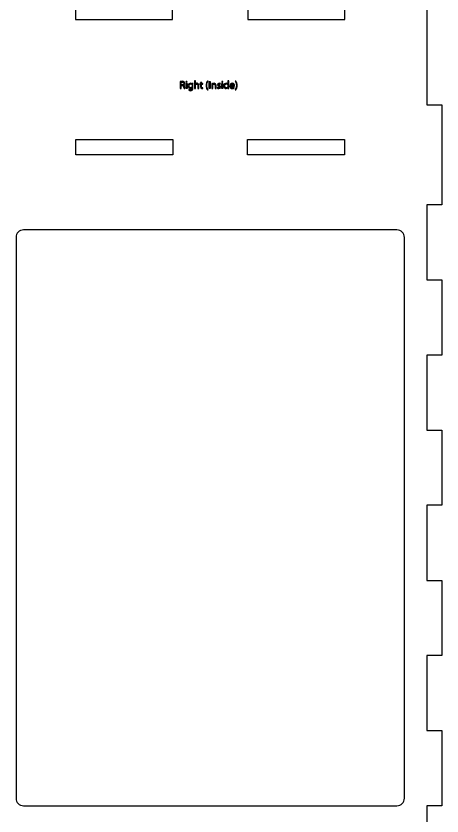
# Model space of a CAD drawing. Extents: x -743 to 1142, y -1188 to 1589.
# Drawn here: x 660 to 1142, y -718 to 188 of the extents above; entities that cross this region are included whole.
import ezdxf

# ---------------------------------------------------------------- set-up
doc = ezdxf.new("R2010")
doc.units = 0
doc.header["$MEASUREMENT"] = 0
doc.layers.add('LAYER_1', color=7, linetype='CONTINUOUS')

# ---------------------------------------------------------------- blocks, each defined once
blk = doc.blocks.new('BLOCK_5')
at = {"layer": 'LAYER_1', "color": 7}
for points in [[(727.45, 200.5), (727.45, 183.49), (837.29, 183.49), (837.29, 200.5)], [(922.33, 200.5), (922.33, 183.49), (1032.18, 183.49), (1032.18, 200.5)], [(1125.01, 200.5), (1125.01, 87.11), (1142.02, 87.11), (1142.02, -26.27), (1125.01, -26.27), (1125.01, -111.31), (1142.02, -111.31), (1142.02, -196.35), (1125.01, -196.35), (1125.01, -281.39), (1142.02, -281.39), (1142.02, -366.43), (1125.01, -366.43), (1125.01, -451.47), (1142.02, -451.47), (1142.02, -536.51), (1125.01, -536.51), (1125.01, -621.55), (1142.02, -621.55), (1142.02, -706.59), (1125.01, -706.59), (1125.01, -791.63)]]:
    blk.add_lwpolyline(points, dxfattribs=at)
blk = doc.blocks.new('BLOCK_11')
at = {"layer": 'LAYER_1'}
h = blk.add_hatch(color=1, dxfattribs=at)
h.dxf.hatch_style = 2
edge = h.paths.add_edge_path()
edge.add_spline(control_points=[(846.02, 113.49), (846.55, 113.58), (847.31, 113.66), (848.02, 113.66), (849.14, 113.66), (849.87, 113.44), (850.36, 113), (850.76, 112.64), (851, 112.09), (851, 111.45), (851, 110.39), (850.32, 109.69), (849.48, 109.4), (849.48, 109.4), (849.48, 109.36), (849.48, 109.36), (850.1, 109.15), (850.47, 108.57), (850.66, 107.73), (850.92, 106.61), (851.12, 105.83), (851.28, 105.51), (851.28, 105.51), (850.21, 105.51), (850.21, 105.51), (850.07, 105.75), (849.89, 106.44), (849.68, 107.44), (849.44, 108.56), (848.99, 108.98), (848.05, 109.02), (848.05, 109.02), (847.06, 109.02), (847.06, 109.02), (847.06, 109.02), (847.06, 105.51), (847.06, 105.51), (847.06, 105.51), (846.02, 105.51), (846.02, 105.51), (846.02, 105.51), (846.02, 113.49), (846.02, 113.49)], knot_values=[0, 0, 0, 0, 1, 1, 1, 2, 2, 2, 3, 3, 3, 4, 4, 4, 5, 5, 5, 6, 6, 6, 7, 7, 7, 8, 8, 8, 9, 9, 9, 10, 10, 10, 11, 11, 11, 12, 12, 12, 13, 13, 13, 14, 14, 14, 14], degree=3, periodic=1)
edge = h.paths.add_edge_path()
edge.add_spline(control_points=[(847.06, 109.81), (847.06, 109.81), (848.13, 109.81), (848.13, 109.81), (849.25, 109.81), (849.95, 110.42), (849.95, 111.34), (849.95, 112.39), (849.2, 112.84), (848.09, 112.84), (847.59, 112.84), (847.24, 112.81), (847.06, 112.76), (847.06, 112.76), (847.06, 109.81), (847.06, 109.81)], knot_values=[0, 0, 0, 0, 1, 1, 1, 2, 2, 2, 3, 3, 3, 4, 4, 4, 5, 5, 5, 5], degree=3, periodic=1)
h = blk.add_hatch(color=1, dxfattribs=at)
h.dxf.hatch_style = 2
edge = h.paths.add_edge_path()
edge.add_spline(control_points=[(853.73, 112.95), (853.73, 112.59), (853.48, 112.3), (853.06, 112.3), (852.68, 112.3), (852.43, 112.59), (852.43, 112.95), (852.43, 113.31), (852.69, 113.61), (853.09, 113.61), (853.47, 113.61), (853.73, 113.32), (853.73, 112.95)], knot_values=[0, 0, 0, 0, 1, 1, 1, 2, 2, 2, 3, 3, 3, 4, 4, 4, 4], degree=3, periodic=1)
h.paths.add_polyline_path([(852.56, 105.51), (852.56, 111.32), (853.61, 111.32), (853.61, 105.51)])
h = blk.add_hatch(color=1, dxfattribs=at)
h.dxf.hatch_style = 2
edge = h.paths.add_edge_path()
edge.add_spline(control_points=[(860.33, 106.37), (860.33, 105.02), (860.06, 104.22), (859.5, 103.7), (858.93, 103.19), (858.11, 103.01), (857.38, 103.01), (856.69, 103.01), (855.92, 103.17), (855.45, 103.49), (855.45, 103.49), (855.71, 104.3), (855.71, 104.3), (856.1, 104.05), (856.7, 103.83), (857.42, 103.83), (858.5, 103.83), (859.29, 104.4), (859.29, 105.87), (859.29, 105.87), (859.29, 106.51), (859.29, 106.51), (859.29, 106.51), (859.26, 106.51), (859.26, 106.51), (858.95, 105.97), (858.32, 105.54), (857.42, 105.54), (855.98, 105.54), (854.95, 106.76), (854.95, 108.37), (854.95, 110.33), (856.23, 111.44), (857.57, 111.44), (858.58, 111.44), (859.12, 110.92), (859.38, 110.44), (859.38, 110.44), (859.41, 110.44), (859.41, 110.44), (859.41, 110.44), (859.44, 111.32), (859.44, 111.32), (859.44, 111.32), (860.38, 111.32), (860.38, 111.32), (860.34, 110.91), (860.33, 110.43), (860.33, 109.74), (860.33, 109.74), (860.33, 106.37), (860.33, 106.37)], knot_values=[0, 0, 0, 0, 1, 1, 1, 2, 2, 2, 3, 3, 3, 4, 4, 4, 5, 5, 5, 6, 6, 6, 7, 7, 7, 8, 8, 8, 9, 9, 9, 10, 10, 10, 11, 11, 11, 12, 12, 12, 13, 13, 13, 14, 14, 14, 15, 15, 15, 16, 16, 16, 17, 17, 17, 17], degree=3, periodic=1)
edge = h.paths.add_edge_path()
edge.add_spline(control_points=[(859.28, 109.03), (859.28, 109.21), (859.26, 109.36), (859.22, 109.5), (859.03, 110.12), (858.52, 110.62), (857.74, 110.62), (856.73, 110.62), (856.01, 109.77), (856.01, 108.43), (856.01, 107.29), (856.6, 106.34), (857.73, 106.34), (858.39, 106.34), (858.98, 106.75), (859.19, 107.42), (859.25, 107.6), (859.28, 107.8), (859.28, 107.98), (859.28, 107.98), (859.28, 109.03), (859.28, 109.03)], knot_values=[0, 0, 0, 0, 1, 1, 1, 2, 2, 2, 3, 3, 3, 4, 4, 4, 5, 5, 5, 6, 6, 6, 7, 7, 7, 7], degree=3, periodic=1)
h = blk.add_hatch(color=1, dxfattribs=at)
h.dxf.hatch_style = 2
edge = h.paths.add_edge_path()
edge.add_spline(control_points=[(862.07, 114.03), (862.07, 114.03), (863.13, 114.03), (863.13, 114.03), (863.13, 114.03), (863.13, 110.39), (863.13, 110.39), (863.13, 110.39), (863.15, 110.39), (863.15, 110.39), (863.32, 110.7), (863.59, 110.97), (863.91, 111.15), (864.22, 111.33), (864.59, 111.44), (864.99, 111.44), (865.77, 111.44), (867.02, 110.96), (867.02, 108.97), (867.02, 108.97), (867.02, 105.51), (867.02, 105.51), (867.02, 105.51), (865.96, 105.51), (865.96, 105.51), (865.96, 105.51), (865.96, 108.85), (865.96, 108.85), (865.96, 109.78), (865.61, 110.56), (864.62, 110.56), (863.93, 110.56), (863.41, 110.08), (863.2, 109.52), (863.14, 109.36), (863.13, 109.21), (863.13, 109.02), (863.13, 109.02), (863.13, 105.51), (863.13, 105.51), (863.13, 105.51), (862.07, 105.51), (862.07, 105.51), (862.07, 105.51), (862.07, 114.03), (862.07, 114.03)], knot_values=[0, 0, 0, 0, 1, 1, 1, 2, 2, 2, 3, 3, 3, 4, 4, 4, 5, 5, 5, 6, 6, 6, 7, 7, 7, 8, 8, 8, 9, 9, 9, 10, 10, 10, 11, 11, 11, 12, 12, 12, 13, 13, 13, 14, 14, 14, 15, 15, 15, 15], degree=3, periodic=1)
h = blk.add_hatch(color=1, dxfattribs=at)
h.dxf.hatch_style = 2
edge = h.paths.add_edge_path()
edge.add_spline(control_points=[(869.96, 112.71), (869.96, 112.71), (869.96, 111.32), (869.96, 111.32), (869.96, 111.32), (871.47, 111.32), (871.47, 111.32), (871.47, 111.32), (871.47, 110.51), (871.47, 110.51), (871.47, 110.51), (869.96, 110.51), (869.96, 110.51), (869.96, 110.51), (869.96, 107.38), (869.96, 107.38), (869.96, 106.67), (870.16, 106.26), (870.75, 106.26), (871.04, 106.26), (871.21, 106.28), (871.36, 106.33), (871.36, 106.33), (871.41, 105.53), (871.41, 105.53), (871.21, 105.45), (870.88, 105.38), (870.47, 105.38), (869.98, 105.38), (869.59, 105.55), (869.33, 105.83), (869.05, 106.15), (868.93, 106.67), (868.93, 107.35), (868.93, 107.35), (868.93, 110.51), (868.93, 110.51), (868.93, 110.51), (868.03, 110.51), (868.03, 110.51), (868.03, 110.51), (868.03, 111.32), (868.03, 111.32), (868.03, 111.32), (868.93, 111.32), (868.93, 111.32), (868.93, 111.32), (868.93, 112.4), (868.93, 112.4), (868.93, 112.4), (869.96, 112.71), (869.96, 112.71)], knot_values=[0, 0, 0, 0, 1, 1, 1, 2, 2, 2, 3, 3, 3, 4, 4, 4, 5, 5, 5, 6, 6, 6, 7, 7, 7, 8, 8, 8, 9, 9, 9, 10, 10, 10, 11, 11, 11, 12, 12, 12, 13, 13, 13, 14, 14, 14, 15, 15, 15, 16, 16, 16, 17, 17, 17, 17], degree=3, periodic=1)
h = blk.add_hatch(color=1, dxfattribs=at)
h.dxf.hatch_style = 2
edge = h.paths.add_edge_path()
edge.add_spline(control_points=[(877.48, 113.84), (876.61, 112.65), (875.98, 111.1), (875.98, 108.92), (875.98, 106.79), (876.64, 105.26), (877.48, 104.06), (877.48, 104.06), (876.67, 104.06), (876.67, 104.06), (875.91, 105.06), (875.09, 106.59), (875.09, 108.93), (875.11, 111.28), (875.91, 112.83), (876.67, 113.84), (876.67, 113.84), (877.48, 113.84), (877.48, 113.84)], knot_values=[0, 0, 0, 0, 1, 1, 1, 2, 2, 2, 3, 3, 3, 4, 4, 4, 5, 5, 5, 6, 6, 6, 6], degree=3, periodic=1)
h = blk.add_hatch(color=1, dxfattribs=at)
h.dxf.hatch_style = 2
h.paths.add_polyline_path([(879.69, 113.6), (879.69, 105.51), (878.63, 105.51), (878.63, 113.6)])
h = blk.add_hatch(color=1, dxfattribs=at)
h.dxf.hatch_style = 2
edge = h.paths.add_edge_path()
edge.add_spline(control_points=[(881.6, 109.75), (881.6, 110.36), (881.59, 110.84), (881.55, 111.32), (881.55, 111.32), (882.49, 111.32), (882.49, 111.32), (882.49, 111.32), (882.55, 110.36), (882.55, 110.36), (882.55, 110.36), (882.57, 110.36), (882.57, 110.36), (882.86, 110.9), (883.53, 111.44), (884.49, 111.44), (885.29, 111.44), (886.54, 110.96), (886.54, 108.97), (886.54, 108.97), (886.54, 105.51), (886.54, 105.51), (886.54, 105.51), (885.48, 105.51), (885.48, 105.51), (885.48, 105.51), (885.48, 108.86), (885.48, 108.86), (885.48, 109.79), (885.14, 110.58), (884.14, 110.58), (883.46, 110.58), (882.92, 110.08), (882.73, 109.5), (882.68, 109.36), (882.65, 109.18), (882.65, 109), (882.65, 109), (882.65, 105.51), (882.65, 105.51), (882.65, 105.51), (881.6, 105.51), (881.6, 105.51), (881.6, 105.51), (881.6, 109.75), (881.6, 109.75)], knot_values=[0, 0, 0, 0, 1, 1, 1, 2, 2, 2, 3, 3, 3, 4, 4, 4, 5, 5, 5, 6, 6, 6, 7, 7, 7, 8, 8, 8, 9, 9, 9, 10, 10, 10, 11, 11, 11, 12, 12, 12, 13, 13, 13, 14, 14, 14, 15, 15, 15, 15], degree=3, periodic=1)
h = blk.add_hatch(color=1, dxfattribs=at)
h.dxf.hatch_style = 2
edge = h.paths.add_edge_path()
edge.add_spline(control_points=[(888.11, 106.58), (888.44, 106.39), (888.99, 106.17), (889.52, 106.17), (890.27, 106.17), (890.63, 106.54), (890.63, 107.04), (890.63, 107.54), (890.33, 107.8), (889.57, 108.09), (888.51, 108.48), (888.02, 109.04), (888.02, 109.74), (888.02, 110.67), (888.79, 111.44), (890.02, 111.44), (890.61, 111.44), (891.12, 111.28), (891.44, 111.08), (891.44, 111.08), (891.18, 110.31), (891.18, 110.31), (890.96, 110.46), (890.54, 110.66), (890, 110.66), (889.37, 110.66), (889.04, 110.3), (889.04, 109.87), (889.04, 109.39), (889.37, 109.17), (890.13, 108.87), (891.12, 108.5), (891.65, 108), (891.65, 107.13), (891.65, 106.1), (890.85, 105.38), (889.49, 105.38), (888.86, 105.38), (888.27, 105.55), (887.86, 105.79), (887.86, 105.79), (888.11, 106.58), (888.11, 106.58)], knot_values=[0, 0, 0, 0, 1, 1, 1, 2, 2, 2, 3, 3, 3, 4, 4, 4, 5, 5, 5, 6, 6, 6, 7, 7, 7, 8, 8, 8, 9, 9, 9, 10, 10, 10, 11, 11, 11, 12, 12, 12, 13, 13, 13, 14, 14, 14, 14], degree=3, periodic=1)
h = blk.add_hatch(color=1, dxfattribs=at)
h.dxf.hatch_style = 2
edge = h.paths.add_edge_path()
edge.add_spline(control_points=[(894.19, 112.95), (894.19, 112.59), (893.93, 112.3), (893.51, 112.3), (893.13, 112.3), (892.88, 112.59), (892.88, 112.95), (892.88, 113.31), (893.14, 113.61), (893.54, 113.61), (893.92, 113.61), (894.19, 113.32), (894.19, 112.95)], knot_values=[0, 0, 0, 0, 1, 1, 1, 2, 2, 2, 3, 3, 3, 4, 4, 4, 4], degree=3, periodic=1)
h.paths.add_polyline_path([(893.01, 105.51), (893.01, 111.32), (894.07, 111.32), (894.07, 105.51)])
h = blk.add_hatch(color=1, dxfattribs=at)
h.dxf.hatch_style = 2
edge = h.paths.add_edge_path()
edge.add_spline(control_points=[(900.82, 114.03), (900.82, 114.03), (900.82, 107.01), (900.82, 107.01), (900.82, 106.5), (900.84, 105.91), (900.87, 105.51), (900.87, 105.51), (899.93, 105.51), (899.93, 105.51), (899.93, 105.51), (899.88, 106.52), (899.88, 106.52), (899.88, 106.52), (899.85, 106.52), (899.85, 106.52), (899.54, 105.87), (898.84, 105.38), (897.89, 105.38), (896.49, 105.38), (895.4, 106.57), (895.4, 108.33), (895.39, 110.26), (896.6, 111.44), (898, 111.44), (898.9, 111.44), (899.49, 111.02), (899.75, 110.56), (899.75, 110.56), (899.78, 110.56), (899.78, 110.56), (899.78, 110.56), (899.78, 114.03), (899.78, 114.03), (899.78, 114.03), (900.82, 114.03), (900.82, 114.03)], knot_values=[0, 0, 0, 0, 1, 1, 1, 2, 2, 2, 3, 3, 3, 4, 4, 4, 5, 5, 5, 6, 6, 6, 7, 7, 7, 8, 8, 8, 9, 9, 9, 10, 10, 10, 11, 11, 11, 12, 12, 12, 12], degree=3, periodic=1)
edge = h.paths.add_edge_path()
edge.add_spline(control_points=[(899.78, 108.96), (899.78, 109.09), (899.76, 109.27), (899.73, 109.4), (899.57, 110.06), (899, 110.61), (898.21, 110.61), (897.11, 110.61), (896.46, 109.65), (896.46, 108.38), (896.46, 107.21), (897.05, 106.23), (898.18, 106.23), (898.89, 106.23), (899.54, 106.71), (899.73, 107.49), (899.76, 107.64), (899.78, 107.78), (899.78, 107.95), (899.78, 107.95), (899.78, 108.96), (899.78, 108.96)], knot_values=[0, 0, 0, 0, 1, 1, 1, 2, 2, 2, 3, 3, 3, 4, 4, 4, 5, 5, 5, 6, 6, 6, 7, 7, 7, 7], degree=3, periodic=1)
h = blk.add_hatch(color=1, dxfattribs=at)
h.dxf.hatch_style = 2
edge = h.paths.add_edge_path()
edge.add_spline(control_points=[(903.17, 108.22), (903.2, 106.8), (904.1, 106.21), (905.16, 106.21), (905.92, 106.21), (906.39, 106.34), (906.77, 106.51), (906.77, 106.51), (906.96, 105.75), (906.96, 105.75), (906.59, 105.59), (905.94, 105.38), (905.02, 105.38), (903.23, 105.38), (902.17, 106.57), (902.17, 108.32), (902.17, 110.07), (903.2, 111.44), (904.89, 111.44), (906.8, 111.44), (907.29, 109.78), (907.29, 108.72), (907.29, 108.5), (907.28, 108.34), (907.25, 108.22), (907.25, 108.22), (903.17, 108.22), (903.17, 108.22)], knot_values=[0, 0, 0, 0, 1, 1, 1, 2, 2, 2, 3, 3, 3, 4, 4, 4, 5, 5, 5, 6, 6, 6, 7, 7, 7, 8, 8, 8, 9, 9, 9, 9], degree=3, periodic=1)
edge = h.paths.add_edge_path()
edge.add_spline(control_points=[(906.27, 108.98), (906.28, 109.64), (905.99, 110.68), (904.8, 110.68), (903.73, 110.68), (903.27, 109.71), (903.19, 108.98), (903.19, 108.98), (906.27, 108.98), (906.27, 108.98)], knot_values=[0, 0, 0, 0, 1, 1, 1, 2, 2, 2, 3, 3, 3, 3], degree=3, periodic=1)
h = blk.add_hatch(color=1, dxfattribs=at)
h.dxf.hatch_style = 2
edge = h.paths.add_edge_path()
edge.add_spline(control_points=[(907.96, 104.06), (908.8, 105.25), (909.46, 106.8), (909.46, 108.96), (909.46, 111.11), (908.81, 112.64), (907.96, 113.84), (907.96, 113.84), (908.78, 113.84), (908.78, 113.84), (909.53, 112.85), (910.35, 111.31), (910.35, 108.96), (910.34, 106.61), (909.53, 105.07), (908.78, 104.06), (908.78, 104.06), (907.96, 104.06), (907.96, 104.06)], knot_values=[0, 0, 0, 0, 1, 1, 1, 2, 2, 2, 3, 3, 3, 4, 4, 4, 5, 5, 5, 6, 6, 6, 6], degree=3, periodic=1)
for points in [[(852.56, 105.51), (852.56, 111.32), (853.61, 111.32), (853.61, 105.51), (852.56, 105.51)], [(879.69, 113.6), (879.69, 105.51), (878.63, 105.51), (878.63, 113.6), (879.69, 113.6)], [(893.01, 105.51), (893.01, 111.32), (894.07, 111.32), (894.07, 105.51), (893.01, 105.51)]]:
    blk.add_lwpolyline(points, dxfattribs=at)
for points, knots in [([(846.02, 113.49), (846.55, 113.58), (847.31, 113.66), (848.02, 113.66), (849.14, 113.66), (849.87, 113.44), (850.36, 113), (850.76, 112.64), (851, 112.09), (851, 111.45), (851, 110.39), (850.32, 109.69), (849.48, 109.4), (849.48, 109.4), (849.48, 109.36), (849.48, 109.36), (850.1, 109.15), (850.47, 108.57), (850.66, 107.73), (850.92, 106.61), (851.12, 105.83), (851.28, 105.51), (851.28, 105.51), (850.21, 105.51), (850.21, 105.51), (850.07, 105.75), (849.89, 106.44), (849.68, 107.44), (849.44, 108.56), (848.99, 108.98), (848.05, 109.02), (848.05, 109.02), (847.06, 109.02), (847.06, 109.02), (847.06, 109.02), (847.06, 105.51), (847.06, 105.51), (847.06, 105.51), (846.02, 105.51), (846.02, 105.51), (846.02, 105.51), (846.02, 113.49), (846.02, 113.49)], [0, 0, 0, 0, 1, 1, 1, 2, 2, 2, 3, 3, 3, 4, 4, 4, 5, 5, 5, 6, 6, 6, 7, 7, 7, 8, 8, 8, 9, 9, 9, 10, 10, 10, 11, 11, 11, 12, 12, 12, 13, 13, 13, 14, 14, 14, 14]), ([(847.06, 109.81), (847.06, 109.81), (848.13, 109.81), (848.13, 109.81), (849.25, 109.81), (849.95, 110.42), (849.95, 111.34), (849.95, 112.39), (849.2, 112.84), (848.09, 112.84), (847.59, 112.84), (847.24, 112.81), (847.06, 112.76), (847.06, 112.76), (847.06, 109.81), (847.06, 109.81)], [0, 0, 0, 0, 1, 1, 1, 2, 2, 2, 3, 3, 3, 4, 4, 4, 5, 5, 5, 5]), ([(853.73, 112.95), (853.73, 112.59), (853.48, 112.3), (853.06, 112.3), (852.68, 112.3), (852.43, 112.59), (852.43, 112.95), (852.43, 113.31), (852.69, 113.61), (853.09, 113.61), (853.47, 113.61), (853.73, 113.32), (853.73, 112.95)], [0, 0, 0, 0, 1, 1, 1, 2, 2, 2, 3, 3, 3, 4, 4, 4, 4]), ([(860.33, 106.37), (860.33, 105.02), (860.06, 104.22), (859.5, 103.7), (858.93, 103.19), (858.11, 103.01), (857.38, 103.01), (856.69, 103.01), (855.92, 103.17), (855.45, 103.49), (855.45, 103.49), (855.71, 104.3), (855.71, 104.3), (856.1, 104.05), (856.7, 103.83), (857.42, 103.83), (858.5, 103.83), (859.29, 104.4), (859.29, 105.87), (859.29, 105.87), (859.29, 106.51), (859.29, 106.51), (859.29, 106.51), (859.26, 106.51), (859.26, 106.51), (858.95, 105.97), (858.32, 105.54), (857.42, 105.54), (855.98, 105.54), (854.95, 106.76), (854.95, 108.37), (854.95, 110.33), (856.23, 111.44), (857.57, 111.44), (858.58, 111.44), (859.12, 110.92), (859.38, 110.44), (859.38, 110.44), (859.41, 110.44), (859.41, 110.44), (859.41, 110.44), (859.44, 111.32), (859.44, 111.32), (859.44, 111.32), (860.38, 111.32), (860.38, 111.32), (860.34, 110.91), (860.33, 110.43), (860.33, 109.74), (860.33, 109.74), (860.33, 106.37), (860.33, 106.37)], [0, 0, 0, 0, 1, 1, 1, 2, 2, 2, 3, 3, 3, 4, 4, 4, 5, 5, 5, 6, 6, 6, 7, 7, 7, 8, 8, 8, 9, 9, 9, 10, 10, 10, 11, 11, 11, 12, 12, 12, 13, 13, 13, 14, 14, 14, 15, 15, 15, 16, 16, 16, 17, 17, 17, 17]), ([(859.28, 109.03), (859.28, 109.21), (859.26, 109.36), (859.22, 109.5), (859.03, 110.12), (858.52, 110.62), (857.74, 110.62), (856.73, 110.62), (856.01, 109.77), (856.01, 108.43), (856.01, 107.29), (856.6, 106.34), (857.73, 106.34), (858.39, 106.34), (858.98, 106.75), (859.19, 107.42), (859.25, 107.6), (859.28, 107.8), (859.28, 107.98), (859.28, 107.98), (859.28, 109.03), (859.28, 109.03)], [0, 0, 0, 0, 1, 1, 1, 2, 2, 2, 3, 3, 3, 4, 4, 4, 5, 5, 5, 6, 6, 6, 7, 7, 7, 7]), ([(862.07, 114.03), (862.07, 114.03), (863.13, 114.03), (863.13, 114.03), (863.13, 114.03), (863.13, 110.39), (863.13, 110.39), (863.13, 110.39), (863.15, 110.39), (863.15, 110.39), (863.32, 110.7), (863.59, 110.97), (863.91, 111.15), (864.22, 111.33), (864.59, 111.44), (864.99, 111.44), (865.77, 111.44), (867.02, 110.96), (867.02, 108.97), (867.02, 108.97), (867.02, 105.51), (867.02, 105.51), (867.02, 105.51), (865.96, 105.51), (865.96, 105.51), (865.96, 105.51), (865.96, 108.85), (865.96, 108.85), (865.96, 109.78), (865.61, 110.56), (864.62, 110.56), (863.93, 110.56), (863.41, 110.08), (863.2, 109.52), (863.14, 109.36), (863.13, 109.21), (863.13, 109.02), (863.13, 109.02), (863.13, 105.51), (863.13, 105.51), (863.13, 105.51), (862.07, 105.51), (862.07, 105.51), (862.07, 105.51), (862.07, 114.03), (862.07, 114.03)], [0, 0, 0, 0, 1, 1, 1, 2, 2, 2, 3, 3, 3, 4, 4, 4, 5, 5, 5, 6, 6, 6, 7, 7, 7, 8, 8, 8, 9, 9, 9, 10, 10, 10, 11, 11, 11, 12, 12, 12, 13, 13, 13, 14, 14, 14, 15, 15, 15, 15]), ([(869.96, 112.71), (869.96, 112.71), (869.96, 111.32), (869.96, 111.32), (869.96, 111.32), (871.47, 111.32), (871.47, 111.32), (871.47, 111.32), (871.47, 110.51), (871.47, 110.51), (871.47, 110.51), (869.96, 110.51), (869.96, 110.51), (869.96, 110.51), (869.96, 107.38), (869.96, 107.38), (869.96, 106.67), (870.16, 106.26), (870.75, 106.26), (871.04, 106.26), (871.21, 106.28), (871.36, 106.33), (871.36, 106.33), (871.41, 105.53), (871.41, 105.53), (871.21, 105.45), (870.88, 105.38), (870.47, 105.38), (869.98, 105.38), (869.59, 105.55), (869.33, 105.83), (869.05, 106.15), (868.93, 106.67), (868.93, 107.35), (868.93, 107.35), (868.93, 110.51), (868.93, 110.51), (868.93, 110.51), (868.03, 110.51), (868.03, 110.51), (868.03, 110.51), (868.03, 111.32), (868.03, 111.32), (868.03, 111.32), (868.93, 111.32), (868.93, 111.32), (868.93, 111.32), (868.93, 112.4), (868.93, 112.4), (868.93, 112.4), (869.96, 112.71), (869.96, 112.71)], [0, 0, 0, 0, 1, 1, 1, 2, 2, 2, 3, 3, 3, 4, 4, 4, 5, 5, 5, 6, 6, 6, 7, 7, 7, 8, 8, 8, 9, 9, 9, 10, 10, 10, 11, 11, 11, 12, 12, 12, 13, 13, 13, 14, 14, 14, 15, 15, 15, 16, 16, 16, 17, 17, 17, 17]), ([(877.48, 113.84), (876.61, 112.65), (875.98, 111.1), (875.98, 108.92), (875.98, 106.79), (876.64, 105.26), (877.48, 104.06), (877.48, 104.06), (876.67, 104.06), (876.67, 104.06), (875.91, 105.06), (875.09, 106.59), (875.09, 108.93), (875.11, 111.28), (875.91, 112.83), (876.67, 113.84), (876.67, 113.84), (877.48, 113.84), (877.48, 113.84)], [0, 0, 0, 0, 1, 1, 1, 2, 2, 2, 3, 3, 3, 4, 4, 4, 5, 5, 5, 6, 6, 6, 6]), ([(881.6, 109.75), (881.6, 110.36), (881.59, 110.84), (881.55, 111.32), (881.55, 111.32), (882.49, 111.32), (882.49, 111.32), (882.49, 111.32), (882.55, 110.36), (882.55, 110.36), (882.55, 110.36), (882.57, 110.36), (882.57, 110.36), (882.86, 110.9), (883.53, 111.44), (884.49, 111.44), (885.29, 111.44), (886.54, 110.96), (886.54, 108.97), (886.54, 108.97), (886.54, 105.51), (886.54, 105.51), (886.54, 105.51), (885.48, 105.51), (885.48, 105.51), (885.48, 105.51), (885.48, 108.86), (885.48, 108.86), (885.48, 109.79), (885.14, 110.58), (884.14, 110.58), (883.46, 110.58), (882.92, 110.08), (882.73, 109.5), (882.68, 109.36), (882.65, 109.18), (882.65, 109), (882.65, 109), (882.65, 105.51), (882.65, 105.51), (882.65, 105.51), (881.6, 105.51), (881.6, 105.51), (881.6, 105.51), (881.6, 109.75), (881.6, 109.75)], [0, 0, 0, 0, 1, 1, 1, 2, 2, 2, 3, 3, 3, 4, 4, 4, 5, 5, 5, 6, 6, 6, 7, 7, 7, 8, 8, 8, 9, 9, 9, 10, 10, 10, 11, 11, 11, 12, 12, 12, 13, 13, 13, 14, 14, 14, 15, 15, 15, 15]), ([(888.11, 106.58), (888.44, 106.39), (888.99, 106.17), (889.52, 106.17), (890.27, 106.17), (890.63, 106.54), (890.63, 107.04), (890.63, 107.54), (890.33, 107.8), (889.57, 108.09), (888.51, 108.48), (888.02, 109.04), (888.02, 109.74), (888.02, 110.67), (888.79, 111.44), (890.02, 111.44), (890.61, 111.44), (891.12, 111.28), (891.44, 111.08), (891.44, 111.08), (891.18, 110.31), (891.18, 110.31), (890.96, 110.46), (890.54, 110.66), (890, 110.66), (889.37, 110.66), (889.04, 110.3), (889.04, 109.87), (889.04, 109.39), (889.37, 109.17), (890.13, 108.87), (891.12, 108.5), (891.65, 108), (891.65, 107.13), (891.65, 106.1), (890.85, 105.38), (889.49, 105.38), (888.86, 105.38), (888.27, 105.55), (887.86, 105.79), (887.86, 105.79), (888.11, 106.58), (888.11, 106.58)], [0, 0, 0, 0, 1, 1, 1, 2, 2, 2, 3, 3, 3, 4, 4, 4, 5, 5, 5, 6, 6, 6, 7, 7, 7, 8, 8, 8, 9, 9, 9, 10, 10, 10, 11, 11, 11, 12, 12, 12, 13, 13, 13, 14, 14, 14, 14]), ([(894.19, 112.95), (894.19, 112.59), (893.93, 112.3), (893.51, 112.3), (893.13, 112.3), (892.88, 112.59), (892.88, 112.95), (892.88, 113.31), (893.14, 113.61), (893.54, 113.61), (893.92, 113.61), (894.19, 113.32), (894.19, 112.95)], [0, 0, 0, 0, 1, 1, 1, 2, 2, 2, 3, 3, 3, 4, 4, 4, 4]), ([(900.82, 114.03), (900.82, 114.03), (900.82, 107.01), (900.82, 107.01), (900.82, 106.5), (900.84, 105.91), (900.87, 105.51), (900.87, 105.51), (899.93, 105.51), (899.93, 105.51), (899.93, 105.51), (899.88, 106.52), (899.88, 106.52), (899.88, 106.52), (899.85, 106.52), (899.85, 106.52), (899.54, 105.87), (898.84, 105.38), (897.89, 105.38), (896.49, 105.38), (895.4, 106.57), (895.4, 108.33), (895.39, 110.26), (896.6, 111.44), (898, 111.44), (898.9, 111.44), (899.49, 111.02), (899.75, 110.56), (899.75, 110.56), (899.78, 110.56), (899.78, 110.56), (899.78, 110.56), (899.78, 114.03), (899.78, 114.03), (899.78, 114.03), (900.82, 114.03), (900.82, 114.03)], [0, 0, 0, 0, 1, 1, 1, 2, 2, 2, 3, 3, 3, 4, 4, 4, 5, 5, 5, 6, 6, 6, 7, 7, 7, 8, 8, 8, 9, 9, 9, 10, 10, 10, 11, 11, 11, 12, 12, 12, 12]), ([(899.78, 108.96), (899.78, 109.09), (899.76, 109.27), (899.73, 109.4), (899.57, 110.06), (899, 110.61), (898.21, 110.61), (897.11, 110.61), (896.46, 109.65), (896.46, 108.38), (896.46, 107.21), (897.05, 106.23), (898.18, 106.23), (898.89, 106.23), (899.54, 106.71), (899.73, 107.49), (899.76, 107.64), (899.78, 107.78), (899.78, 107.95), (899.78, 107.95), (899.78, 108.96), (899.78, 108.96)], [0, 0, 0, 0, 1, 1, 1, 2, 2, 2, 3, 3, 3, 4, 4, 4, 5, 5, 5, 6, 6, 6, 7, 7, 7, 7]), ([(903.17, 108.22), (903.2, 106.8), (904.1, 106.21), (905.16, 106.21), (905.92, 106.21), (906.39, 106.34), (906.77, 106.51), (906.77, 106.51), (906.96, 105.75), (906.96, 105.75), (906.59, 105.59), (905.94, 105.38), (905.02, 105.38), (903.23, 105.38), (902.17, 106.57), (902.17, 108.32), (902.17, 110.07), (903.2, 111.44), (904.89, 111.44), (906.8, 111.44), (907.29, 109.78), (907.29, 108.72), (907.29, 108.5), (907.28, 108.34), (907.25, 108.22), (907.25, 108.22), (903.17, 108.22), (903.17, 108.22)], [0, 0, 0, 0, 1, 1, 1, 2, 2, 2, 3, 3, 3, 4, 4, 4, 5, 5, 5, 6, 6, 6, 7, 7, 7, 8, 8, 8, 9, 9, 9, 9]), ([(906.27, 108.98), (906.28, 109.64), (905.99, 110.68), (904.8, 110.68), (903.73, 110.68), (903.27, 109.71), (903.19, 108.98), (903.19, 108.98), (906.27, 108.98), (906.27, 108.98)], [0, 0, 0, 0, 1, 1, 1, 2, 2, 2, 3, 3, 3, 3]), ([(907.96, 104.06), (908.8, 105.25), (909.46, 106.8), (909.46, 108.96), (909.46, 111.11), (908.81, 112.64), (907.96, 113.84), (907.96, 113.84), (908.78, 113.84), (908.78, 113.84), (909.53, 112.85), (910.35, 111.31), (910.35, 108.96), (910.34, 106.61), (909.53, 105.07), (908.78, 104.06), (908.78, 104.06), (907.96, 104.06), (907.96, 104.06)], [0, 0, 0, 0, 1, 1, 1, 2, 2, 2, 3, 3, 3, 4, 4, 4, 5, 5, 5, 6, 6, 6, 6])]:
    blk.add_open_spline(points, degree=3, knots=knots, dxfattribs=at)

msp = doc.modelspace()

# ---------------------------------------------------------------- linework, layer by layer
at = {"layer": 'LAYER_1', "color": 7}
for points in [[(727.73, 47.57), (837.57, 47.57), (837.57, 30.56), (727.73, 30.56), (727.73, 47.57)], [(922.06, 47.57), (1031.9, 47.57), (1031.9, 30.56), (922.06, 30.56), (922.06, 47.57)]]:
    msp.add_lwpolyline(points, dxfattribs=at)
msp.add_open_spline([(1099.5, -698.08), (1099.5, -702.78), (1095.69, -706.59), (1091, -706.59), (1091, -706.59), (668.64, -706.59), (668.64, -706.59), (663.94, -706.59), (660.13, -702.78), (660.13, -698.08), (660.13, -698.08), (660.13, -63.12), (660.13, -63.12), (660.13, -58.43), (663.94, -54.62), (668.64, -54.62), (668.64, -54.62), (1091, -54.62), (1091, -54.62), (1095.69, -54.62), (1099.5, -58.43), (1099.5, -63.12), (1099.5, -63.12), (1099.5, -698.08), (1099.5, -698.08)], degree=3, knots=[0, 0, 0, 0, 1, 1, 1, 2, 2, 2, 3, 3, 3, 4, 4, 4, 5, 5, 5, 6, 6, 6, 7, 7, 7, 8, 8, 8, 8], dxfattribs=at)

# ---------------------------------------------------------------- block references
at = {"layer": 'LAYER_1'}
for name in ['BLOCK_5', 'BLOCK_11']:
    msp.add_blockref(name, (0, 0), dxfattribs=at)

doc.saveas('drawing.dxf')
